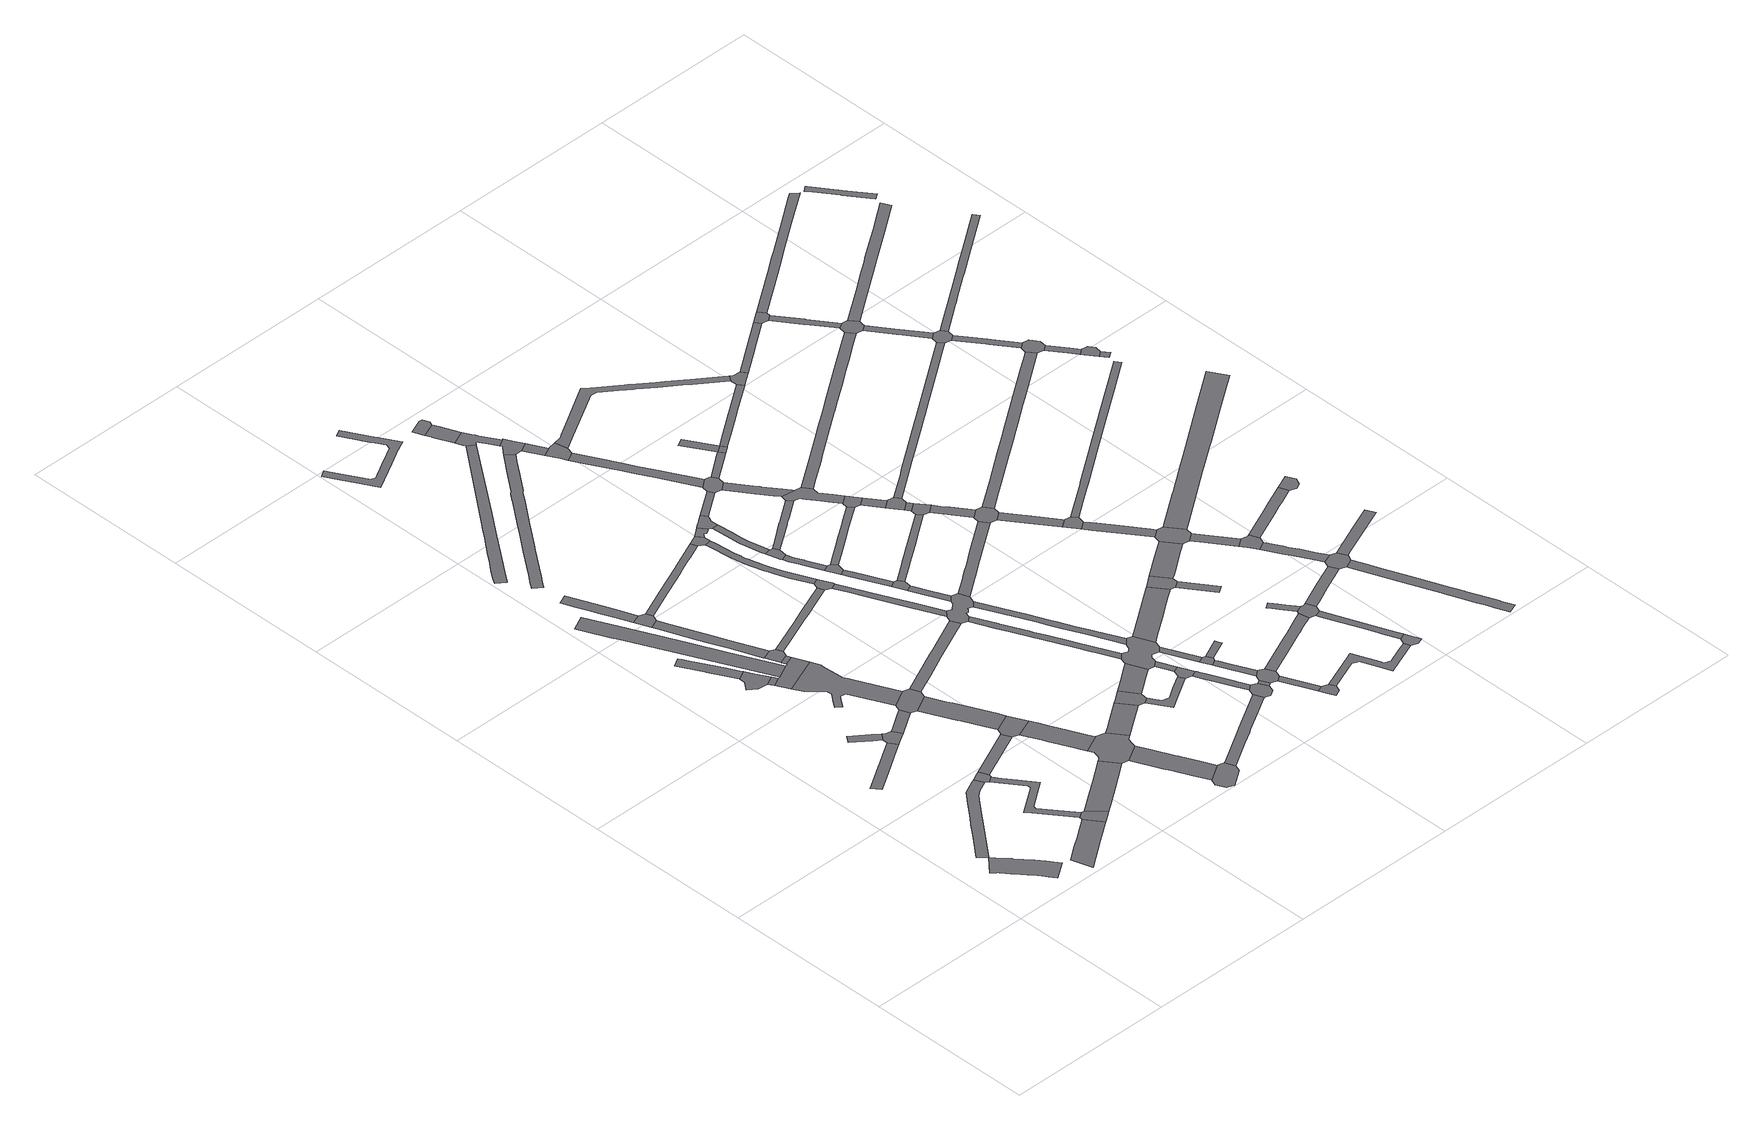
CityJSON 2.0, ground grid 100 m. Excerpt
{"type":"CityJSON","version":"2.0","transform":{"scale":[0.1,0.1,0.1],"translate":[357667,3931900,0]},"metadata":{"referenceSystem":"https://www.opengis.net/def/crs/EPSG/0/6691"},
"CityObjects":{
"road1":{"type":"Road","attributes":{"RoadStructureAttribute.sectionType":"1"},"geometry":[{"type":"MultiSurface","lod":"1","boundaries":[[[0,1,2,3,4,5,6,7,8,9,10,11,12,13,14,15,16,17,18,19,20,21,22,23]]]}]},
"road2":{"type":"Road","attributes":{"RoadStructureAttribute.sectionType":"1"},"geometry":[{"type":"MultiSurface","lod":"1","boundaries":[[[22,24,25,26,27,28,29,30,31,32,33,34,35,36,37,38,39,40,41]]]}]},
"road3":{"type":"Road","attributes":{"RoadStructureAttribute.sectionType":"1"},"geometry":[{"type":"MultiSurface","lod":"1","boundaries":[[[42,43,44,45,46,47,48,49,50,51]]]}]},
"road4":{"type":"Road","attributes":{"RoadStructureAttribute.sectionType":"1"},"geometry":[{"type":"MultiSurface","lod":"1","boundaries":[[[52,53,54,55,56,57,58,59,60,61,62,63]]]}]},
"road5":{"type":"Road","attributes":{"RoadStructureAttribute.sectionType":"1"},"geometry":[{"type":"MultiSurface","lod":"1","boundaries":[[[64,65,66,67,68,69,70,71,72,73,74,75,76,77,78]]]}]},
"road6":{"type":"Road","attributes":{"RoadStructureAttribute.sectionType":"1"},"geometry":[{"type":"MultiSurface","lod":"1","boundaries":[[[79,80,81,82,83,84]]]}]},
"road7":{"type":"Road","geometry":[{"type":"MultiSurface","lod":"1","boundaries":[[[85,86,87,31,30,88,78,77,89]]]}]},
"road8":{"type":"Road","geometry":[{"type":"MultiSurface","lod":"1","boundaries":[[[90,91,69,68,46,45,92,93]]]}]},
"road9":{"type":"Road","geometry":[{"type":"MultiSurface","lod":"1","boundaries":[[[83,56,55,94,95,96,97,84]]]}]},
"road10":{"type":"Road","attributes":{"RoadStructureAttribute.sectionType":"1"},"geometry":[{"type":"MultiSurface","lod":"1","boundaries":[[[98,99,100,101,102,103,104,105,106,107,108]]]}]},
"road11":{"type":"Road","geometry":[{"type":"MultiSurface","lod":"1","boundaries":[[[109,110,111,112,113,114,102,101]]]}]},
"road12":{"type":"Road","attributes":{"RoadStructureAttribute.sectionType":"1"},"geometry":[{"type":"MultiSurface","lod":"1","boundaries":[[[115,113,112,116]]]}]},
"road13":{"type":"Road","attributes":{"RoadStructureAttribute.sectionType":"1"},"geometry":[{"type":"MultiSurface","lod":"1","boundaries":[[[85,89,117,118]]]}]},
"road14":{"type":"Road","attributes":{"RoadStructureAttribute.sectionType":"1"},"geometry":[{"type":"MultiSurface","lod":"1","boundaries":[[[119,120,121,122,123,124,125,126,127,128,129,130,131,132,133,134]]]}]},
"road15":{"type":"Road","attributes":{"RoadStructureAttribute.sectionType":"1"},"geometry":[{"type":"MultiSurface","lod":"1","boundaries":[[[135,136,137,138,139,140,96,95]]]}]},
"road16":{"type":"Road","attributes":{"RoadStructureAttribute.sectionType":"1"},"geometry":[{"type":"MultiSurface","lod":"1","boundaries":[[[141,142,143,90,93,144,145,146,147]]]}]},
"road17":{"type":"Road","attributes":{"RoadStructureAttribute.sectionType":"1"},"geometry":[{"type":"MultiSurface","lod":"1","boundaries":[[[148,149,150,151,152,153,154,155,156,157,158,159]]]}]},
"road18":{"type":"Road","geometry":[{"type":"MultiSurface","lod":"1","boundaries":[[[160,161,162,163,164,165,166,125,124,167,168,169,170,115,116]]]}]},
"road19":{"type":"Road","attributes":{"RoadStructureAttribute.sectionType":"1"},"geometry":[{"type":"MultiSurface","lod":"1","boundaries":[[[160,171,172,173,174,175,176,177,178,179,180,181,182,183,184,185,186,187,188,161]]]}]},
"road20":{"type":"Road","geometry":[{"type":"MultiSurface","lod":"1","boundaries":[[[189,190,191,192,148,159]]]}]},
"road21":{"type":"Road","attributes":{"RoadStructureAttribute.sectionType":"1"},"geometry":[{"type":"MultiSurface","lod":"1","boundaries":[[[189,193,194,195,196,197,198,199,200,201,202,203,190]]]}]},
"road22":{"type":"Road","attributes":{"RoadStructureAttribute.sectionType":"1"},"geometry":[{"type":"MultiSurface","lod":"1","boundaries":[[[204,205,206,163,162,207]]]}]},
"road23":{"type":"Road","geometry":[{"type":"MultiSurface","lod":"1","boundaries":[[[208,209,200,199,204,207]]]}]},
"road24":{"type":"Road","geometry":[{"type":"MultiSurface","lod":"1","boundaries":[[[210,211,212,182,181,138,137,213]]]}]},
"road25":{"type":"Road","attributes":{"RoadStructureAttribute.sectionType":"1"},"geometry":[{"type":"MultiSurface","lod":"1","boundaries":[[[214,215,216,217,218,219,220,221,222,210,213]]]}]},
"road26":{"type":"Road","geometry":[{"type":"MultiSurface","lod":"1","boundaries":[[[117,223,224,225,218,217,226,118]]]}]},
"road27":{"type":"Road","attributes":{"RoadStructureAttribute.sectionType":"1"},"geometry":[{"type":"MultiSurface","lod":"1","boundaries":[[[227,228,229,230,231,224,223,232,233,234,235,236]]]}]},
"road28":{"type":"Road","geometry":[{"type":"MultiSurface","lod":"1","boundaries":[[[237,238,239,141,147,240,241,242,243,244,245,227,236]]]}]},
"road29":{"type":"Road","attributes":{"RoadStructureAttribute.sectionType":"1"},"geometry":[{"type":"MultiSurface","lod":"1","boundaries":[[[246,247,248,249,250,251,252,241,240,253,254,255,256,257,258]]]}]},
"road30":{"type":"Road","geometry":[{"type":"MultiSurface","lod":"1","boundaries":[[[259,260,261,262,263,264,265,266,267,268,246,258]]]}]},
"road31":{"type":"Road","attributes":{"RoadStructureAttribute.sectionType":"1"},"geometry":[{"type":"MultiSurface","lod":"1","boundaries":[[[269,270,271,272,273,192,191,274,275,276,277,278,279,280,281]]]}]},
"road32":{"type":"Road","attributes":{"RoadStructureAttribute.sectionType":"1"},"geometry":[{"type":"MultiSurface","lod":"1","boundaries":[[[282,283,284,285,286,287,288,289,290,291,292,293,294,295,296,297,298,299]]]}]},
"road33":{"type":"Road","attributes":{"RoadStructureAttribute.sectionType":"1"},"geometry":[{"type":"MultiSurface","lod":"1","boundaries":[[[300,301,302,303,209,208,304,305,306,307,308,309]]]}]},
"road34":{"type":"Road","attributes":{"RoadStructureAttribute.sectionType":"1"},"geometry":[{"type":"MultiSurface","lod":"1","boundaries":[[[310,311,312,313,314,315,316,317,318,319,320,321,322,323,324,325,326,327,328,329,330,331,332,333,334,335,336]]]}]},
"road35":{"type":"Road","attributes":{"RoadStructureAttribute.sectionType":"1"},"geometry":[{"type":"MultiSurface","lod":"1","boundaries":[[[337,338,339,340,341,342,343,344,345,212,211]]]}]},
"road36":{"type":"Road","attributes":{"RoadStructureAttribute.sectionType":"1"},"geometry":[{"type":"MultiSurface","lod":"1","boundaries":[[[346,347,348,245,244,349,350,351,352,353]]]}]},
"road37":{"type":"Road","attributes":{"RoadStructureAttribute.sectionType":"1"},"geometry":[{"type":"MultiSurface","lod":"1","boundaries":[[[354,355,356,357,358,359,360,361,362,363,364,365,366,367,368,369,370,371,372,373,374,375,376,377,378,379,380,381,382,383,384,385,386,387]]]}]},
"road38":{"type":"Road","geometry":[{"type":"MultiSurface","lod":"1","boundaries":[[[352,388,389,390,391,392,393,394,395,353]]]}]},
"road39":{"type":"Road","attributes":{"RoadStructureAttribute.sectionType":"1"},"geometry":[{"type":"MultiSurface","lod":"1","boundaries":[[[396,397,398,399,265,264,400,401,402,403,404,405,406]]]}]},
"road40":{"type":"Road","geometry":[{"type":"MultiSurface","lod":"1","boundaries":[[[407,408,409,410,300,309,411,412]]]}]},
"road41":{"type":"Road","geometry":[{"type":"MultiSurface","lod":"1","boundaries":[[[413,414,415,416,417,269,281]]]}]},
"road42":{"type":"Road","attributes":{"RoadStructureAttribute.sectionType":"1"},"geometry":[{"type":"MultiSurface","lod":"1","boundaries":[[[413,418,419,420,421,422,423,424,425,426,427,428,429,430,431,432,409,408,433,434,435,436,437,438,439,440,441,442,443,444,445,446,447,414]]]}]},
"road43":{"type":"Road","attributes":{"RoadStructureAttribute.sectionType":"1"},"geometry":[{"type":"MultiSurface","lod":"1","boundaries":[[[448,449,450,451,452,412,411,453,454,455,456,457,458]]]}]},
"road44":{"type":"Road","attributes":{"RoadStructureAttribute.sectionType":"1"},"geometry":[{"type":"MultiSurface","lod":"1","boundaries":[[[459,460,461,462,463,464,465,389,388,466,467,468,469,470]]]}]},
"road45":{"type":"Road","attributes":{"RoadStructureAttribute.sectionType":"1"},"geometry":[{"type":"MultiSurface","lod":"1","boundaries":[[[471,472,473,393,392,474,475,476]]]}]},
"road46":{"type":"Road","attributes":{"RoadStructureAttribute.sectionType":"1"},"geometry":[{"type":"MultiSurface","lod":"1","boundaries":[[[477,478,479,480,481,482,416,415]]]}]},
"road47":{"type":"Road","geometry":[{"type":"MultiSurface","lod":"1","boundaries":[[[483,484,485,486,487,488,489,490,491]]]}]},
"road48":{"type":"Road","attributes":{"RoadStructureAttribute.sectionType":"1"},"geometry":[{"type":"MultiSurface","lod":"1","boundaries":[[[492,493,494,495,486,485,496,497,498,499,500]]]}]},
"road49":{"type":"Road","attributes":{"RoadStructureAttribute.sectionType":"1"},"geometry":[{"type":"MultiSurface","lod":"1","boundaries":[[[501,502,503,504,505,506,507,508,509,510,511,512,513,514,515,516,517,518,519,520,521,483,491]]]}]},
"road50":{"type":"Road","geometry":[{"type":"MultiSurface","lod":"1","boundaries":[[[500,499,522,523,524,525,526]]]}]},
"road51":{"type":"Road","geometry":[{"type":"MultiSurface","lod":"1","boundaries":[[[527,528,529,530,531,532]]]}]},
"road52":{"type":"Road","geometry":[{"type":"MultiSurface","lod":"1","boundaries":[[[533,534,535,536,481,480,512,511,537,538,539,540,541]]]}]},
"road53":{"type":"Road","attributes":{"RoadStructureAttribute.sectionType":"1"},"geometry":[{"type":"MultiSurface","lod":"1","boundaries":[[[542,543,544,545,546,547,548,524,523]]]}]},
"road54":{"type":"Road","attributes":{"RoadStructureAttribute.sectionType":"1"},"geometry":[{"type":"MultiSurface","lod":"1","boundaries":[[[528,549,550,551,552,553,529]]]}]},
"road55":{"type":"Road","geometry":[{"type":"MultiSurface","lod":"1","boundaries":[[[554,342,341,555,556,557,558,559,560,561,562,563,564,565,566,567,568,569,570,571,572,448,458]]]}]},
"road56":{"type":"Road","attributes":{"RoadStructureAttribute.sectionType":"1"},"geometry":[{"type":"MultiSurface","lod":"1","boundaries":[[[573,574,575,576,577,578,579,580,581,582,583,584,585,586,587,588,589,556,555]]]}]},
"road57":{"type":"Road","geometry":[{"type":"MultiSurface","lod":"1","boundaries":[[[590,591,592,545,544,593]]]}]},
"road58":{"type":"Road","geometry":[{"type":"MultiSurface","lod":"1","boundaries":[[[594,595,552,551,596,288,287,597,598,599,600,601]]]}]},
"road59":{"type":"Road","attributes":{"RoadStructureAttribute.sectionType":"1"},"geometry":[{"type":"MultiSurface","lod":"1","boundaries":[[[602,568,567,603,604,590,593]]]}]},
"road60":{"type":"Road","geometry":[{"type":"MultiSurface","lod":"1","boundaries":[[[605,606,600,599,607,608,609,325,324,610,611]]]}]},
"road61":{"type":"Road","attributes":{"RoadStructureAttribute.sectionType":"1"},"geometry":[{"type":"MultiSurface","lod":"1","boundaries":[[[612,613,614,615,616]]]}]},
"road62":{"type":"Road","geometry":[{"type":"MultiSurface","lod":"1","boundaries":[[[617,459,470,618,619,612,616]]]}]},
"road63":{"type":"Road","attributes":{"RoadStructureAttribute.sectionType":"1"},"geometry":[{"type":"MultiSurface","lod":"1","boundaries":[[[610,620,621,622,611]]]}]},
"road64":{"type":"Road","attributes":{"RoadStructureAttribute.sectionType":"1"},"geometry":[{"type":"MultiSurface","lod":"1","boundaries":[[[623,624,625,626,627,628,629,630,563,562,631,632,633,634,635,636,637]]]}]},
"road65":{"type":"Road","attributes":{"RoadStructureAttribute.sectionType":"1"},"geometry":[{"type":"MultiSurface","lod":"1","boundaries":[[[638,639,640,641,642,619,618,643,644,645,646,647]]]}]},
"road66":{"type":"Road","geometry":[{"type":"MultiSurface","lod":"1","boundaries":[[[648,649,650,582,581,471,476,614,613,651,652,653,654,655,656,657,658,659,623,637]]]}]},
"road67":{"type":"Road","attributes":{"RoadStructureAttribute.sectionType":"1"},"geometry":[{"type":"MultiSurface","lod":"1","boundaries":[[[660,541,540,661]]]}]},
"road68":{"type":"Road","geometry":[{"type":"MultiSurface","lod":"1","boundaries":[[[662,663,664,622,621,665,666]]]}]},
"road69":{"type":"Road","geometry":[{"type":"MultiSurface","lod":"1","boundaries":[[[406,405,667,668,669,670,638,647]]]}]},
"road70":{"type":"Road","attributes":{"RoadStructureAttribute.sectionType":"1"},"geometry":[{"type":"MultiSurface","lod":"1","boundaries":[[[671,672,673,674,489,488,675,676,677,678,679]]]}]},
"road71":{"type":"Road","attributes":{"RoadStructureAttribute.sectionType":"1"},"geometry":[{"type":"MultiSurface","lod":"1","boundaries":[[[680,681,682,683,684,662,666,685,686,687,688,689]]]}]},
"road72":{"type":"Road","attributes":{"RoadStructureAttribute.sectionType":"1"},"geometry":[{"type":"MultiSurface","lod":"1","boundaries":[[[670,669,690,691]]]}]},
"road73":{"type":"Road","attributes":{"RoadStructureAttribute.sectionType":"1"},"geometry":[{"type":"MultiSurface","lod":"1","boundaries":[[[654,692,693,694,655]]]}]},
"road74":{"type":"Road","geometry":[{"type":"MultiSurface","lod":"1","boundaries":[[[695,693,692,696,697,698,699,700]]]}]},
"road75":{"type":"Road","attributes":{"RoadStructureAttribute.sectionType":"1"},"geometry":[{"type":"MultiSurface","lod":"1","boundaries":[[[701,702,703,704,705,706,707,526,525,708,709,710,711,712]]]}]},
"road76":{"type":"Road","attributes":{"RoadStructureAttribute.sectionType":"1"},"geometry":[{"type":"MultiSurface","lod":"1","boundaries":[[[713,714,715,716,717,699,698]]]}]},
"road77":{"type":"Road","geometry":[{"type":"MultiSurface","lod":"1","boundaries":[[[690,718,719,720,721,715,714,691]]]}]},
"road78":{"type":"Road","geometry":[{"type":"MultiSurface","lod":"1","boundaries":[[[722,723,680,689,660,661,724,725,726,727]]]}]},
"road79":{"type":"Road","attributes":{"RoadStructureAttribute.sectionType":"1"},"geometry":[{"type":"MultiSurface","lod":"1","boundaries":[[[728,729,719,718]]]}]},
"road80":{"type":"Road","attributes":{"RoadStructureAttribute.sectionType":"1"},"geometry":[{"type":"MultiSurface","lod":"1","boundaries":[[[730,731,732,733,734,735,736,737,738,739,740,741,742,743,744,592,591]]]}]},
"road81":{"type":"Road","geometry":[{"type":"MultiSurface","lod":"1","boundaries":[[[745,746,747,748,749,750,751,729,728]]]}]},
"road82":{"type":"Road","geometry":[{"type":"MultiSurface","lod":"1","boundaries":[[[752,753,754,695,700]]]}]},
"road83":{"type":"Road","attributes":{"RoadStructureAttribute.sectionType":"1"},"geometry":[{"type":"MultiSurface","lod":"1","boundaries":[[[725,755,756,757,758,759,760,761,762,763,764,726]]]}]},
"road84":{"type":"Road","attributes":{"RoadStructureAttribute.sectionType":"1"},"geometry":[{"type":"MultiSurface","lod":"1","boundaries":[[[765,766,767,768,769,770,771,772,773,565,564,774,775,776,777,778,779,780]]]}]},
"road85":{"type":"Road","attributes":{"RoadStructureAttribute.sectionType":"1"},"geometry":[{"type":"MultiSurface","lod":"1","boundaries":[[[657,781,782,783,784,785,786,787,788,789,790,658]]]}]},
"road86":{"type":"Road","geometry":[{"type":"MultiSurface","lod":"1","boundaries":[[[758,791,679,678,792,793,794,795,796,797,798,799,800,801,759]]]}]},
"road87":{"type":"Road","attributes":{"RoadStructureAttribute.sectionType":"1"},"geometry":[{"type":"MultiSurface","lod":"1","boundaries":[[[802,803,804,805,806,722,727]]]}]},
"road88":{"type":"Road","geometry":[{"type":"MultiSurface","lod":"1","boundaries":[[[796,701,712,807,808,797]]]}]},
"road89":{"type":"Road","attributes":{"RoadStructureAttribute.sectionType":"1"},"geometry":[{"type":"MultiSurface","lod":"1","boundaries":[[[809,810,804,811]]]}]},
"road90":{"type":"Road","attributes":{"RoadStructureAttribute.sectionType":"1"},"geometry":[{"type":"MultiSurface","lod":"1","boundaries":[[[812,813,814,815,816,808,807]]]}]},
"road91":{"type":"Road","attributes":{"RoadStructureAttribute.sectionType":"1"},"geometry":[{"type":"MultiSurface","lod":"1","boundaries":[[[720,817,818,819,820,821,822,823,824,825,826,827,828,829,721]]]}]},
"road92":{"type":"Road","geometry":[{"type":"MultiSurface","lod":"1","boundaries":[[[811,804,803,830,831]]]}]},
"road93":{"type":"Road","geometry":[{"type":"MultiSurface","lod":"1","boundaries":[[[814,813,832,833,834,835,836,837]]]}]},
"road94":{"type":"Road","attributes":{"RoadStructureAttribute.sectionType":"1"},"geometry":[{"type":"MultiSurface","lod":"1","boundaries":[[[838,839,840,841,842,843,844,845,846,847,751,750,848,849,850,851,852,853,854]]]}]},
"road95":{"type":"Road","attributes":{"RoadStructureAttribute.sectionType":"1"},"geometry":[{"type":"MultiSurface","lod":"1","boundaries":[[[834,855,856,835]]]}]},
"road96":{"type":"Road","geometry":[{"type":"MultiSurface","lod":"1","boundaries":[[[857,856,855,738,737,858]]]}]},
"road97":{"type":"Road","geometry":[{"type":"MultiSurface","lod":"1","boundaries":[[[859,788,787,860,861,862]]]}]},
"road98":{"type":"Road","attributes":{"RoadStructureAttribute.sectionType":"1"},"geometry":[{"type":"MultiSurface","lod":"1","boundaries":[[[863,864,865,866,867,868,857,858]]]}]},
"road99":{"type":"Road","attributes":{"RoadStructureAttribute.sectionType":"1"},"geometry":[{"type":"MultiSurface","lod":"1","boundaries":[[[869,870,871,872,873,874,875,876,877,878,879,880,881,664,663,882,883,884,885,886,887,888,889,890,891,892,893]]]}]},
"road100":{"type":"Road","geometry":[{"type":"MultiSurface","lod":"1","boundaries":[[[865,894,765,780,895,896,897,898,866]]]}]},
"road101":{"type":"Road","geometry":[{"type":"MultiSurface","lod":"1","boundaries":[[[899,900,861,860]]]}]},
"road102":{"type":"Road","attributes":{"RoadStructureAttribute.sectionType":"1"},"geometry":[{"type":"MultiSurface","lod":"1","boundaries":[[[901,902,903,904,905,906,907,908]]]}]},
"road103":{"type":"Road","attributes":{"RoadStructureAttribute.sectionType":"1"},"geometry":[{"type":"MultiSurface","lod":"1","boundaries":[[[895,909,910,911,912,913,914,896]]]}]},
"road104":{"type":"Road","attributes":{"RoadStructureAttribute.sectionType":"1"},"geometry":[{"type":"MultiSurface","lod":"1","boundaries":[[[915,916,917,918,919,920,921,922,923,924,925,926,927,811,831]]]}]},
"road105":{"type":"Road","geometry":[{"type":"MultiSurface","lod":"1","boundaries":[[[928,901,908,823,822,929,930,931,932,933]]]}]},
"road106":{"type":"Road","attributes":{"RoadStructureAttribute.sectionType":"1"},"geometry":[{"type":"MultiSurface","lod":"1","boundaries":[[[934,935,936,937,938,939,940,859,862]]]}]},
"road107":{"type":"Road","attributes":{"RoadStructureAttribute.sectionType":"1"},"geometry":[{"type":"MultiSurface","lod":"1","boundaries":[[[941,942,943,944,945,930,929,946,947,948,949,950,951]]]}]},
"road108":{"type":"Road","geometry":[{"type":"MultiSurface","lod":"1","boundaries":[[[952,953,954,955,941,951,838,854]]]}]},
"road109":{"type":"Road","geometry":[{"type":"MultiSurface","lod":"1","boundaries":[[[956,957,958,911,910,959,960]]]}]},
"road110":{"type":"Road","attributes":{"RoadStructureAttribute.sectionType":"1"},"geometry":[{"type":"MultiSurface","lod":"1","boundaries":[[[961,962,963,956,960,964,965,966,967]]]}]},
"road111":{"type":"Road","attributes":{"RoadStructureAttribute.sectionType":"1"},"geometry":[{"type":"MultiSurface","lod":"1","boundaries":[[[932,968,969,970,971,972,973,933]]]}]},
"road112":{"type":"Road","geometry":[{"type":"MultiSurface","lod":"1","boundaries":[[[938,974,975,976,977,978,967,966,979,939]]]}]},
"road113":{"type":"Road","attributes":{"RoadStructureAttribute.sectionType":"1"},"geometry":[{"type":"MultiSurface","lod":"1","boundaries":[[[980,981,982,983,984,985,986,987,988,989,801,800,990,991,992,993,994,995,996,997,998,999,1000,1001,1002,1003]]]}]},
"road114":{"type":"Road","attributes":{"RoadStructureAttribute.sectionType":"1"},"geometry":[{"type":"MultiSurface","lod":"1","boundaries":[[[1004,1005,976,975,1006,1007]]]}]},
"road115":{"type":"Road","geometry":[{"type":"MultiSurface","lod":"1","boundaries":[[[1008,1009,1010,1011,1012,869,893,922,921]]]}]},
"road116":{"type":"Road","geometry":[{"type":"MultiSurface","lod":"1","boundaries":[[[1013,1014,1004,1007,1015,1016,1017,1018]]]}]},
"road117":{"type":"Road","attributes":{"RoadStructureAttribute.sectionType":"1"},"geometry":[{"type":"MultiSurface","lod":"1","boundaries":[[[1016,1019,1020,1021,1022,1023,1024,1025,1026,1027,1028,1017]]]}]},
"road118":{"type":"Road","attributes":{"RoadStructureAttribute.sectionType":"1"},"geometry":[{"type":"MultiSurface","lod":"1","boundaries":[[[836,1029,1030,1031,1032,1033,1034,1035,1036,1037,1038,1039,1040,1041,1042,1043,1044,1045,1046,1047,837]]]}]},
"road119":{"type":"Road","geometry":[{"type":"MultiSurface","lod":"1","boundaries":[[[1048,1049,1023,1022,972,971,1050,1051]]]}]},
"road120":{"type":"Road","attributes":{"RoadStructureAttribute.sectionType":"1"},"geometry":[{"type":"MultiSurface","lod":"1","boundaries":[[[1052,1053,1054,1055,1056,1057,1058,1059,1060,1061,1062,1063,1064,1065,1066,1067,1068,1069,1070,1071,1072,1073,1051,1050]]]}]},
"road121":{"type":"Road","attributes":{"RoadStructureAttribute.sectionType":"1"},"geometry":[{"type":"MultiSurface","lod":"1","boundaries":[[[1074,1075,1076,1077,1078,1011,1010]]]}]},
"road122":{"type":"Road","attributes":{"RoadStructureAttribute.sectionType":"1"},"geometry":[{"type":"MultiSurface","lod":"1","boundaries":[[[1079,1080,1081,1082,1083,1084,1085,1086,1087,1088,1089,1090,1091,1092,1093,1094,1095,1096,1097,1098,1099,898,897]]]}]},
"road123":{"type":"Road","attributes":{"RoadStructureAttribute.sectionType":"1"},"geometry":[{"type":"MultiSurface","lod":"1","boundaries":[[[1100,1101,1102,1013,1018,1103,1104,1105,1106,1107]]]}]},
"road124":{"type":"Road","attributes":{"RoadStructureAttribute.sectionType":"1"},"geometry":[{"type":"MultiSurface","lod":"1","boundaries":[[[1108,1109,1110,1111,1049,1048,1112,1113,1114,1115]]]}]},
"road125":{"type":"Road","attributes":{"RoadStructureAttribute.sectionType":"1"},"geometry":[{"type":"MultiSurface","lod":"1","boundaries":[[[1116,1117,1118,1119,1120,1121,1122,1123,958,957,1124,1125,1126,1127,1128,1129,1130,1131,1132]]]}]},
"road126":{"type":"Road","geometry":[{"type":"MultiSurface","lod":"1","boundaries":[[[1133,1134,1135,1136,1137,1077,1076]]]}]},
"road127":{"type":"Road","attributes":{"RoadStructureAttribute.sectionType":"1"},"geometry":[{"type":"MultiSurface","lod":"1","boundaries":[[[1138,1139,1140,1134,1133,1141,1142,1143,1144]]]}]},
"road128":{"type":"Road","geometry":[{"type":"MultiSurface","lod":"1","boundaries":[[[1145,1146,1147,1148,1149,1100,1107,1150]]]}]},
"road129":{"type":"Road","attributes":{"RoadStructureAttribute.sectionType":"1"},"geometry":[{"type":"MultiSurface","lod":"1","boundaries":[[[1151,1152,1153,1154,1155,1156,1157,978,977,1158,1159,1160,1161,1162,1163,1164,1165,1166,1167,1168,1169]]]}]},
"road130":{"type":"Road","geometry":[{"type":"MultiSurface","lod":"1","boundaries":[[[1170,1138,1144,1003,1002,1171,1172,1173,1174]]]}]},
"road131":{"type":"Road","attributes":{"RoadStructureAttribute.sectionType":"1"},"geometry":[{"type":"MultiSurface","lod":"1","boundaries":[[[1171,1175,1176,1177,1178,1179,1180,1181,1182,1172]]]}]},
"road132":{"type":"Road","geometry":[{"type":"MultiSurface","lod":"1","boundaries":[[[1183,1184,1185,1186,1179,1178,1041,1040,1187]]]}]},
"road133":{"type":"Road","attributes":{"RoadStructureAttribute.sectionType":"1"},"geometry":[{"type":"MultiSurface","lod":"1","boundaries":[[[1188,1189,1190,1191,1192,1193,1183,1187]]]}]},
"road134":{"type":"Road","geometry":[{"type":"MultiSurface","lod":"1","boundaries":[[[1194,1195,1196,1191,1190,1197,1091,1090,1198,1199]]]}]},
"road135":{"type":"Road","attributes":{"RoadStructureAttribute.sectionType":"1"},"geometry":[{"type":"MultiSurface","lod":"1","boundaries":[[[1200,1199,1198,1201,1202,1203]]]}]},
"road136":{"type":"Road","attributes":{"RoadStructureAttribute.sectionType":"1"},"geometry":[{"type":"MultiSurface","lod":"1","boundaries":[[[1204,1205,1206,1207,1208,1136,1135,1209,1210,1211,1212,1213,1214,1215]]]}]},
"road137":{"type":"Road","geometry":[{"type":"MultiSurface","lod":"1","boundaries":[[[1203,1202,1216,1217,1218,1219,1220]]]}]},
"road138":{"type":"Road","attributes":{"RoadStructureAttribute.sectionType":"1"},"geometry":[{"type":"MultiSurface","lod":"1","boundaries":[[[1218,1217,1221,1222]]]}]},
"road139":{"type":"Road","attributes":{"RoadStructureAttribute.sectionType":"1"},"geometry":[{"type":"MultiSurface","lod":"1","boundaries":[[[1223,1224,1225,1226,1227,1228,1229,1230,1231,1232,1233,1234,1235,1236,1170,1174]]]}]},
"road140":{"type":"Road","attributes":{"RoadStructureAttribute.sectionType":"1"},"geometry":[{"type":"MultiSurface","lod":"1","boundaries":[[[1237,1238,1239,1240,1241,1185,1184,1242,1243,1244,1245,1246,1247,1248,1249,1250]]]}]},
"road141":{"type":"Road","attributes":{"RoadStructureAttribute.sectionType":"1"},"geometry":[{"type":"MultiSurface","lod":"1","boundaries":[[[1251,1252,1253,1254,1255,1256,1257,1258,1259,1260,1261,1262]]]}]}
},
"vertices":[
[174,344,0],[184,333,0],[222,288,0],[253,251,0],[274,224,0],[283,212,0],[289,205,0],[318,167,0],[338,139,0],[364,101,0],[463,168,0],[437,206,0],[426,222,0],[418,234,0],[415,238,0],[414,239,0],[380,284,0],[344,328,0],[311,368,0],[309,372,0],[291,392,0],[275,410,0],[231,460,0],[150,370,0],
[402,671,0],[473,759,0],[495,786,0],[506,800,0],[543,845,0],[575,870,0],[641,900,0],[616,954,0],[600,947,0],[547,923,0],[519,910,0],[463,842,0],[402,766,0],[387,748,0],[355,710,0],[306,648,0],[190,504,0],[189,504,0],
[723,160,0],[804,217,0],[817,227,0],[848,249,0],[778,346,0],[721,306,0],[657,260,0],[599,220,0],[512,157,0],[547,35,0],
[360,1300,0],[387,1317,0],[466,1367,0],[550,1420,0],[519,1470,0],[451,1427,0],[434,1417,0],[375,1380,0],[363,1372,0],[312,1340,0],[203,1271,0],[236,1222,0],
[776,726,0],[773,706,0],[613,593,0],[638,559,0],[781,366,0],[814,390,0],[744,484,0],[677,573,0],[679,583,0],[681,592,0],[840,705,0],[772,800,0],[725,866,0],[695,909,0],[663,886,0],
[510,1572,0],[411,1649,0],[380,1609,0],[479,1533,0],[519,1501,0],[550,1541,0],
[677,983,0],[639,965,0],[631,961,0],[658,893,0],[702,928,0],
[834,386,0],[814,389,0],[891,279,0],[919,299,0],
[578,1437,0],[629,1469,0],[598,1520,0],[568,1527,0],
[271,2515,0],[274,2508,0],[319,2423,0],[356,2354,0],[409,2382,0],[398,2402,0],[366,2464,0],[275,2636,0],[258,2669,0],[248,2687,0],[197,2656,0],
[352,2315,0],[315,2266,0],[363,2230,0],[423,2225,0],[476,2253,0],[435,2332,0],
[494,2220,0],[441,2192,0],
[997,1063,0],[969,1117,0],
[71,3171,0],[131,3040,0],[149,3002,0],[163,2970,0],[388,2483,0],[508,2223,0],[591,2266,0],[585,2277,0],[513,2431,0],[461,2547,0],[377,2735,0],[304,2900,0],[285,2940,0],[220,3084,0],[138,3262,0],[52,3220,0],
[639,1475,0],[768,1556,0],[768,1557,0],[746,1613,0],[711,1591,0],[609,1527,0],
[1168,624,0],[1029,525,0],[960,476,0],[975,339,0],[1096,425,0],[1134,453,0],[1237,526,0],
[350,3071,0],[305,3184,0],[289,3223,0],[278,3250,0],[259,3298,0],[201,3441,0],[145,3418,0],[173,3348,0],[203,3276,0],[224,3224,0],[261,3132,0],[294,3050,0],
[481,2114,0],[699,2201,0],[661,2294,0],[605,2272,0],[603,2267,0],[597,2265,0],[592,2265,0],[507,2222,0],[504,2220,0],[500,2219,0],[497,2219,0],
[513,2053,0],[595,1976,0],[597,1943,0],[559,1893,0],[541,1870,0],[531,1857,0],[563,1832,0],[590,1868,0],[614,1899,0],[647,1895,0],[758,1652,0],[862,1711,0],[750,1956,0],[741,1976,0],[729,2001,0],[727,2042,0],[722,2121,0],[721,2145,0],
[331,2956,0],[386,2980,0],[402,3017,0],[387,3055,0],
[343,2926,0],[402,2780,0],[416,2744,0],[442,2679,0],[487,2569,0],[558,2390,0],[560,2385,0],[616,2407,0],[535,2610,0],[498,2701,0],[415,2908,0],
[595,2299,0],[596,2297,0],[605,2274,0],[651,2321,0],
[663,2356,0],[648,2394,0],
[911,1604,0],[924,1641,0],[901,1696,0],[806,1546,0],
[896,1350,0],[904,1332,0],[960,1211,0],[986,1155,0],[1094,1205,0],[1076,1246,0],[1005,1401,0],[975,1465,0],[961,1495,0],
[1034,1050,0],[1145,1096,0],[1120,1150,0],[972,1118,0],
[1294,770,0],[1290,778,0],[1206,962,0],[1190,996,0],[1166,1050,0],[1085,938,0],[1095,915,0],[1158,779,0],[1166,761,0],[1185,720,0],
[1200,686,0],[1193,658,0],[1188,638,0],[1277,518,0],[1381,581,0],[1387,604,0],[1396,639,0],[1421,656,0],[1351,754,0],
[1566,178,0],[1551,208,0],[1525,267,0],[1481,362,0],[1478,368,0],[1475,374,0],[1416,504,0],[1354,349,0],[1372,311,0],[1377,299,0],[1381,290,0],[1418,210,0],[1462,114,0],
[1449,74,0],[1473,19,0],[1511,7,0],[1513,2,0],[1615,71,0],[1625,109,0],[1604,166,0],[1603,166,0],[1585,172,0],[1569,177,0],
[939,3294,0],[759,3215,0],[751,3212,0],[659,3172,0],[569,3134,0],[585,3097,0],[676,3136,0],[743,3165,0],[753,3170,0],[827,3202,0],[829,3203,0],[861,3217,0],[955,3257,0],
[123,3791,0],[156,3835,0],[317,4050,0],[408,4171,0],[736,4610,0],[737,4611,0],[695,4642,0],[694,4641,0],[337,4177,0],[272,4093,0],[243,4055,0],[160,3947,0],[132,3911,0],[102,3873,0],[82,3848,0],[44,3795,0],[21,3760,0],[71,3722,0],
[1143,2596,0],[954,2519,0],[897,2496,0],[867,2483,0],[766,2399,0],[908,2456,0],[911,2458,0],[971,2482,0],[1039,2511,0],[1158,2559,0],
[173,3565,0],[189,3586,0],[240,3654,0],[268,3691,0],[354,3805,0],[381,3840,0],[447,3928,0],[478,3969,0],[600,4131,0],[616,4153,0],[632,4174,0],[647,4186,0],[724,4291,0],[788,4375,0],[825,4421,0],[777,4458,0],[677,4328,0],[600,4226,0],[586,4213,0],[551,4168,0],[545,4159,0],[430,4006,0],[402,3970,0],[304,3840,0],[190,3689,0],[150,3635,0],[124,3601,0],
[1053,1701,0],[1191,1766,0],[1229,1783,0],[1367,1847,0],[1453,1887,0],[1429,1942,0],[1316,1890,0],[1203,1837,0],[1167,1821,0],
[1407,793,0],[1388,780,0],[1383,776,0],[1528,732,0],[1576,766,0],[1586,773,0],[1620,797,0],[1551,895,0],
[345,5059,0],[356,5039,0],[378,5000,0],[389,4981,0],[419,4928,0],[411,4899,0],[382,4885,0],[365,4875,0],[308,4843,0],[263,4818,0],[217,4792,0],[207,4786,0],[196,4780,0],[167,4788,0],[133,4849,0],[125,4863,0],[103,4902,0],[69,4963,0],[47,5002,0],[10,4977,0],[62,4882,0],[92,4830,0],[160,4708,0],[212,4737,0],[227,4745,0],[329,4803,0],[401,4844,0],[406,4846,0],[492,4889,0],[471,4928,0],[429,5003,0],[425,5010,0],[331,5177,0],[292,5155,0],
[1659,789,0],[1694,810,0],[1691,814,0],[1694,831,0],[1699,853,0],[1630,951,0],[1593,925,0],[1578,914,0],
[2079,448,0],[1850,312,0],[1838,305,0],[1673,207,0],[1788,206,0],[1867,252,0],[1881,261,0],[2016,341,0],[2081,379,0],[2113,398,0],[2091,455,0],
[1225,2570,0],[1192,2645,0],[1155,2629,0],[1149,2612,0],[1193,2544,0],[1229,2560,0],
[989,3238,0],[1029,3242,0],[1025,3282,0],[997,3322,0],[985,3314,0],
[991,3215,0],[1006,3078,0],[1012,3039,0],[1016,3018,0],[1017,3015,0],[1022,2990,0],[1030,2959,0],[1036,2934,0],[1045,2904,0],[1052,2880,0],[1056,2868,0],[1062,2851,0],[1070,2827,0],[1083,2793,0],[1102,2748,0],[1139,2764,0],[1118,2813,0],[1108,2841,0],[1099,2865,0],[1096,2875,0],[1090,2892,0],[1083,2916,0],[1075,2945,0],[1068,2969,0],[1061,2999,0],[1055,3026,0],[1052,3044,0],[1052,3046,0],[1045,3083,0],[1032,3215,0],
[1472,2013,0],[1403,2169,0],[1374,2233,0],[1306,2387,0],[1257,2497,0],[1232,2456,0],[1266,2378,0],[1270,2371,0],[1336,2221,0],[1366,2153,0],[1443,1979,0],
[1922,820,0],[1916,816,0],[1840,771,0],[1789,740,0],[1773,731,0],[1735,740,0],[1716,772,0],[1669,772,0],[1736,661,0],[1774,684,0],[1915,770,0],[1942,786,0],
[1814,1082,0],[1789,1064,0],[1687,992,0],[1768,902,0],[1807,930,0],[1860,967,0],
[1047,3306,0],[1057,3297,0],[1080,3309,0],[1087,3318,0],[1054,3363,0],[1038,3351,0],
[1151,2971,0],[1176,2889,0],[1178,2882,0],[1216,2895,0],[1216,2896,0],[1224,2944,0],[1207,2979,0],[1204,2979,0],[1189,2981,0],
[1255,2798,0],[1253,2802,0],[1248,2814,0],[1229,2859,0],[1192,2845,0],[1211,2798,0],[1219,2781,0],[1267,2672,0],[1304,2688,0],
[1184,3000,0],[1181,3014,0],[1165,3095,0],[1162,3111,0],[1160,3128,0],[1159,3131,0],[1159,3134,0],[1158,3142,0],[1157,3155,0],[1153,3213,0],[1146,3307,0],[1106,3304,0],[1113,3214,0],[1117,3152,0],[1118,3138,0],[1120,3123,0],[1123,3104,0],[1123,3102,0],[1126,3088,0],[1142,3006,0],[1145,2991,0],
[1303,2592,0],[1304,2589,0],[1339,2608,0],[1347,2652,0],[1324,2684,0],
[582,4911,0],[609,4848,0],[692,4883,0],[702,4908,0],[686,4943,0],[666,4947,0],
[1102,3397,0],[1098,3395,0],[1086,3386,0],[1069,3374,0],[1143,3353,0],[1143,3354,0],[1148,3364,0],[1160,3389,0],[1136,3422,0],
[1321,2551,0],[1335,2520,0],[1413,2344,0],[1449,2360,0],[1391,2491,0],[1387,2501,0],[1359,2564,0],
[623,4815,0],[625,4811,0],[673,4699,0],[755,4737,0],[708,4848,0],
[1436,1959,0],[1490,1873,0],[1521,1902,0],[1530,1931,0],[1541,1925,0],[1559,1944,0],[1561,1951,0],[1590,1941,0],[1591,1941,0],[1622,1969,0],[1633,2008,0],[1613,2067,0],[1591,2073,0],[1574,2078,0],[1543,2049,0],[1533,2018,0],[1529,2021,0],[1506,2003,0],[1504,1998,0],
[1549,1740,0],[1583,1663,0],[1587,1656,0],[1627,1565,0],[1654,1503,0],[1718,1359,0],[1760,1265,0],[1762,1260,0],[1824,1121,0],[1853,1153,0],[1755,1375,0],[1743,1402,0],[1689,1523,0],[1663,1581,0],[1654,1603,0],[1588,1752,0],[1585,1757,0],
[1485,2280,0],[1491,2324,0],[1468,2357,0],[1448,2264,0],
[789,4673,0],[785,4680,0],[689,4656,0],[753,4633,0],[788,4573,0],[816,4524,0],[860,4550,0],[797,4658,0],
[1451,2257,0],[1529,2182,0],[1490,2268,0],
[892,4499,0],[864,4553,0],[823,4512,0],[824,4511,0],[792,4477,0],[865,4420,0],[918,4448,0],
[1978,879,0],[1932,984,0],[1900,959,0],[1916,921,0],[1942,863,0],
[1930,824,0],[1980,774,0],[2017,789,0],
[872,4407,0],[922,4310,0],[975,4338,0],
[1955,1220,0],[1890,1366,0],[1877,1396,0],[1843,1471,0],[1802,1564,0],[1791,1589,0],[1736,1714,0],[1712,1767,0],[1676,1751,0],[1730,1629,0],[1758,1566,0],[1766,1548,0],[1784,1507,0],[1840,1380,0],[1925,1187,0],
[2135,519,0],[2072,664,0],[2037,744,0],[2027,768,0],[2020,784,0],[2004,719,0],[2032,656,0],[2075,556,0],[2103,494,0],[2103,493,0],
[1909,1150,0],[1901,1145,0],[1889,1136,0],[1940,1023,0],[1951,1033,0],[1959,1039,0],[1997,1026,0],[2027,1057,0],[2028,1059,0],[2038,1094,0],[1993,1210,0],[1956,1219,0],
[1295,3534,0],[1315,3499,0],
[1031,4230,0],[1044,4270,0],[1029,4348,0],[960,4237,0],[978,4202,0],
[2150,386,0],[2185,407,0],[2196,445,0],[2171,500,0],
[1380,3103,0],[1376,3101,0],[1365,3093,0],[1267,3022,0],[1393,3064,0],[1402,3071,0],[1440,3097,0],[1550,3175,0],[1526,3207,0],
[1352,3612,0],[1248,3812,0],[1190,3923,0],[1157,3986,0],[1092,4113,0],[1021,4119,0],[1104,3959,0],[1138,3894,0],[1195,3784,0],[1304,3573,0],
[2217,458,0],[2191,512,0],
[2084,830,0],[2121,846,0],[2072,956,0],
[2139,839,0],[2088,821,0],[2103,788,0],[2112,767,0],[2148,784,0],[2155,803,0],
[1705,2955,0],[1601,2881,0],[1596,2877,0],[1518,2822,0],[1513,2819,0],[1469,2787,0],[1354,2705,0],[1415,2700,0],[1535,2786,0],[1537,2787,0],[1600,2832,0],[1729,2922,0],
[2124,739,0],[2209,549,0],[2241,575,0],[2181,709,0],[2156,767,0],
[2255,444,0],[2288,468,0],[2303,506,0],[2278,560,0],
[1391,3602,0],[1381,3605,0],[1354,3493,0],[1356,3489,0],[1402,3528,0],[1411,3568,0],
[2344,244,0],[2381,260,0],
[1595,2399,0],[1620,2416,0],[1687,2464,0],[1711,2481,0],[1717,2485,0],[1722,2488,0],[1822,2560,0],[1931,2637,0],[1908,2669,0],[1814,2603,0],[1699,2521,0],[1691,2516,0],[1663,2495,0],[1596,2448,0],[1575,2432,0],
[2364,199,0],[2373,178,0],[2383,157,0],[2420,173,0],[2430,198,0],[2434,209,0],[2417,246,0],
[2274,856,0],[2264,879,0],[2258,893,0],
[1454,3352,0],[1456,3349,0],[1508,3275,0],[1532,3242,0],[1614,3231,0],[1605,3243,0],[1576,3283,0],[1515,3369,0],[1510,3376,0],[1503,3386,0],
[2091,2407,0],[1984,2331,0],[1951,2308,0],[1879,2257,0],[1851,2236,0],[1797,2198,0],[1769,2179,0],[1733,2153,0],[1700,2129,0],[1756,2096,0],[1764,2101,0],[1833,2150,0],[1868,2175,0],[1880,2184,0],[1986,2258,0],[2125,2358,0],
[2086,1129,0],[2197,1207,0],[2234,1234,0],[2263,1254,0],[2336,1306,0],[2376,1335,0],[2390,1345,0],[2320,1442,0],[2314,1438,0],[2122,1302,0],
[1526,3209,0],[1584,3169,0],[1604,3140,0],[1648,3078,0],[1670,3047,0],[1711,2989,0],[1761,3024,0],[1725,3074,0],[1680,3136,0],[1688,3175,0],[1653,3224,0],
[1566,3678,0],[1580,3687,0],[1556,3720,0],[1513,3690,0],[1493,3676,0],
[1763,2916,0],[1812,2951,0],
[1497,3922,0],[1453,3896,0],[1597,3749,0],
[1811,2849,0],[1837,2812,0],[1886,2847,0],[1867,2874,0],[1853,2893,0],
[2447,570,0],[2538,610,0],[2595,636,0],[2610,643,0],[2646,659,0],[2723,693,0],[2711,753,0],[2647,725,0],[2641,722,0],[2588,698,0],[2561,686,0],[2513,665,0],[2379,605,0],
[1611,3710,0],[1620,3716,0],
[1877,2756,0],[1883,2747,0],[1892,2734,0],[1941,2769,0],[1948,2808,0],[1925,2841,0],
[2915,215,0],[2860,193,0],[2772,158,0],[2735,174,0],[2727,195,0],[2668,345,0],[2660,343,0],[2655,341,0],[2642,335,0],[2430,251,0],[2619,283,0],[2641,273,0],[2656,267,0],[2684,195,0],[2723,96,0],[2730,98,0],[2930,177,0],
[1913,2704,0],[1962,2739,0],
[2015,2666,0],[1966,2630,0],
[2391,1493,0],[2419,1337,0],[2460,1366,0],[2460,1396,0],
[2022,2552,0],[2032,2538,0],[2098,2446,0],[2146,2481,0],[2069,2590,0],[2042,2627,0],
[2027,4112,0],[1871,4229,0],[1768,4306,0],[1731,4334,0],[1627,4413,0],[1619,4419,0],[1605,4430,0],[1444,4551,0],[1427,4564,0],[1197,4429,0],[1095,4369,0],[1084,4362,0],[1074,4356,0],[1137,4324,0],[1228,4377,0],[1424,4492,0],[1463,4486,0],[1574,4403,0],[1581,4397,0],[1610,4375,0],[1619,4369,0],[1708,4301,0],[1810,4225,0],[1847,4197,0],[2003,4080,0],
[2096,2438,0],[2165,2351,0],[2213,2386,0],[2221,2425,0],[2186,2474,0],
[2547,1153,0],[2588,1181,0],
[2758,787,0],[2711,851,0],[2690,881,0],[2659,923,0],[2626,900,0],[2644,876,0],[2679,827,0],[2718,772,0],
[2248,2234,0],[2357,2080,0],[2406,2114,0],[2398,2126,0],[2297,2269,0],[2293,2274,0],
[1631,3724,0],[1688,3764,0],[1699,3772,0],[1840,3872,0],[1844,3875,0],[1859,3886,0],[2028,4006,0],[2005,4039,0],[1816,3905,0],[1805,3897,0],[1674,3804,0],[1611,3760,0],[1609,3757,0],
[2775,782,0],[2761,682,0],[2799,694,0],[2798,697,0],[2813,733,0],[2790,789,0],
[2474,1405,0],[2520,1437,0],[2627,1514,0],[2656,1534,0],[2692,1560,0],[2622,1657,0],[2521,1585,0],
[2969,266,0],[2956,297,0],[2937,346,0],[2890,464,0],[2872,510,0],[2769,660,0],[2795,593,0],[2853,448,0],[2884,368,0],[2894,344,0],[2931,251,0],
[2967,161,0],[3004,176,0],[2998,191,0],[2985,224,0],
[2463,2035,0],[2469,2075,0],[2446,2107,0],[2385,2041,0],[2414,2001,0],
[2659,1758,0],[2568,1887,0],[2501,1981,0],[2446,1955,0],[2518,1853,0],[2630,1696,0],[2678,1731,0],
[2849,749,0],[2869,758,0],[2956,797,0],[3107,864,0],[3080,918,0],[2946,858,0],
[2730,1553,0],[2731,1553,0],[2781,1588,0],[2788,1627,0],[2718,1724,0],[2630,1695,0],
[2601,3897,0],[2439,3782,0],[2344,3715,0],[2259,3654,0],[2209,3619,0],[2168,3589,0],[2049,3505,0],[2005,3474,0],[1838,3356,0],[1769,3307,0],[1731,3206,0],[1788,3246,0],[1873,3306,0],[1894,3322,0],[2040,3425,0],[2197,3537,0],[2202,3540,0],[2243,3569,0],[2388,3672,0],[2470,3731,0],[2558,3793,0],[2637,3849,0],[2717,3906,0],[2682,3954,0],
[2926,1383,0],[2792,1572,0],[2763,1508,0],[2877,1348,0],
[2044,4017,0],[2068,4034,0],[2109,4063,0],[2086,4096,0],[2044,4099,0],
[2975,1377,0],[2965,1372,0],[2903,1311,0],[2933,1255,0],[2986,1283,0],[2999,1322,0],
[2988,1152,0],[3013,1107,0],[3071,998,0],[3093,956,0],[3151,976,0],[3113,1046,0],[3075,1119,0],[3065,1137,0],[3048,1167,0],[3034,1195,0],
[2093,2911,0],[2192,2982,0],[2260,3030,0],[2412,3138,0],[2463,3174,0],[2496,3197,0],[2593,3266,0],[2678,3326,0],[2809,3419,0],[2870,3463,0],[2908,3490,0],[2978,3539,0],[2954,3572,0],[2678,3376,0],[2439,3206,0],[2428,3198,0],[2236,3062,0],[2107,2970,0],[2070,2943,0],
[3214,911,0],[3189,965,0],[3143,849,0],[3198,874,0],
[3219,656,0],[3260,554,0],[3335,365,0],[3340,350,0],[3370,276,0],[3405,187,0],[3409,176,0],[3423,142,0],[3442,93,0],[3472,17,0],[3528,39,0],[3500,109,0],[3496,120,0],[3470,186,0],[3428,292,0],[3426,298,0],[3384,404,0],[3381,412,0],[3315,577,0],[3263,710,0],[3245,754,0],[3232,788,0],
[2267,4175,0],[2270,4178,0],[2438,4297,0],[2415,4330,0],[2245,4209,0],
[2318,2495,0],[2320,2496,0],[2390,2546,0],[2570,2673,0],[2580,2680,0],[2671,2745,0],[2735,2790,0],[2780,2823,0],[2905,2911,0],[2950,2944,0],[3032,3002,0],[3250,3156,0],[3213,3204,0],[3193,3189,0],[3106,3128,0],[2916,2993,0],[2746,2872,0],[2700,2840,0],[2672,2819,0],[2544,2729,0],[2356,2595,0],
[3348,1542,0],[3230,1490,0],[3163,1460,0],[3188,1406,0],[3240,1429,0],[3281,1447,0],[3359,1482,0],[3372,1487,0],
[3529,1110,0],[3363,1040,0],[3353,1036,0],[3251,992,0],[3244,924,0],[3377,980,0],[3387,984,0],[3557,1057,0],
[3469,2834,0],[3293,2710,0],[3141,2601,0],[3091,2566,0],[2960,2473,0],[2913,2439,0],[2675,2270,0],[2665,2263,0],[2569,2146,0],[2664,2213,0],[2692,2233,0],[2937,2407,0],[2984,2440,0],[3116,2534,0],[3317,2677,0],[3498,2806,0],[3476,2839,0],
[2478,4291,0],[2511,4313,0],[2516,4339,0],[2486,4381,0],[2440,4348,0],
[2722,4016,0],[2618,4164,0],[2614,4170,0],[2583,4143,0],[2585,4140,0],[2587,4138,0],[2689,3994,0],
[3445,1489,0],[3460,1527,0],[3436,1581,0],[3386,1559,0],[3373,1553,0],[3409,1473,0],
[3522,2296,0],[3301,2138,0],[3252,2103,0],[3146,2028,0],[3134,2020,0],[2950,1889,0],[2931,1876,0],[2832,1659,0],[3017,1791,0],[3166,1898,0],[3201,1923,0],[3316,2004,0],[3331,2014,0],[3370,2041,0],[3590,2197,0],[3635,2229,0],[3681,2262,0],[3808,2352,0],[3747,2456,0],
[2760,4010,0],[2756,3900,0],[2789,3923,0],[2793,3944,0],[2796,3962,0],
[2856,3758,0],[2858,3755,0],[2860,3753,0],[2960,3612,0],[2992,3637,0],[2893,3777,0],[2892,3777,0],[2891,3778,0],
[3049,3556,0],[3055,3594,0],[3033,3628,0],[3005,3634,0],[3016,3533,0],
[3119,3388,0],[3128,3376,0],[3222,3244,0],[3254,3268,0],[3161,3399,0],[3152,3412,0],
[3324,3187,0],[3328,3213,0],[3295,3262,0],[3214,3207,0],[3289,3149,0],[3322,3172,0],
[3393,3072,0],[3361,3047,0],[3396,2998,0],[3427,3024,0],
[3240,4917,0],[3079,4802,0],[2885,4664,0],[2835,4629,0],[2744,4564,0],[2773,4522,0],[2874,4594,0],[2914,4623,0],[3107,4760,0],[3108,4761,0],[3310,4904,0],[3269,4937,0],
[3409,2980,0],[3452,2920,0],[3484,2943,0],[3490,2983,0],[3466,3015,0],
[3482,2878,0],[3514,2901,0],
[2882,4023,0],[3015,4117,0],[3182,4236,0],[3209,4255,0],[3395,4387,0],[3565,4508,0],[3539,4563,0],[3428,4484,0],[3361,4436,0],[3306,4397,0],[3173,4304,0],[3148,4285,0],[3062,4225,0],[2980,4166,0],
[3574,4012,0],[3493,3955,0],[3418,3901,0],[3211,3754,0],[3120,3690,0],[3154,3665,0],[3230,3719,0],[3246,3730,0],[3279,3753,0],[3413,3849,0],[3441,3868,0],[3597,3979,0],[3824,4140,0],[3802,4174,0],
[3473,4772,0],[3463,4787,0],[3461,4789,0],[3371,4916,0],[3366,4922,0],[3334,4899,0],[3346,4882,0],[3429,4766,0],[3441,4748,0],[3447,4740,0],[3545,4602,0],[3578,4625,0]
]}
